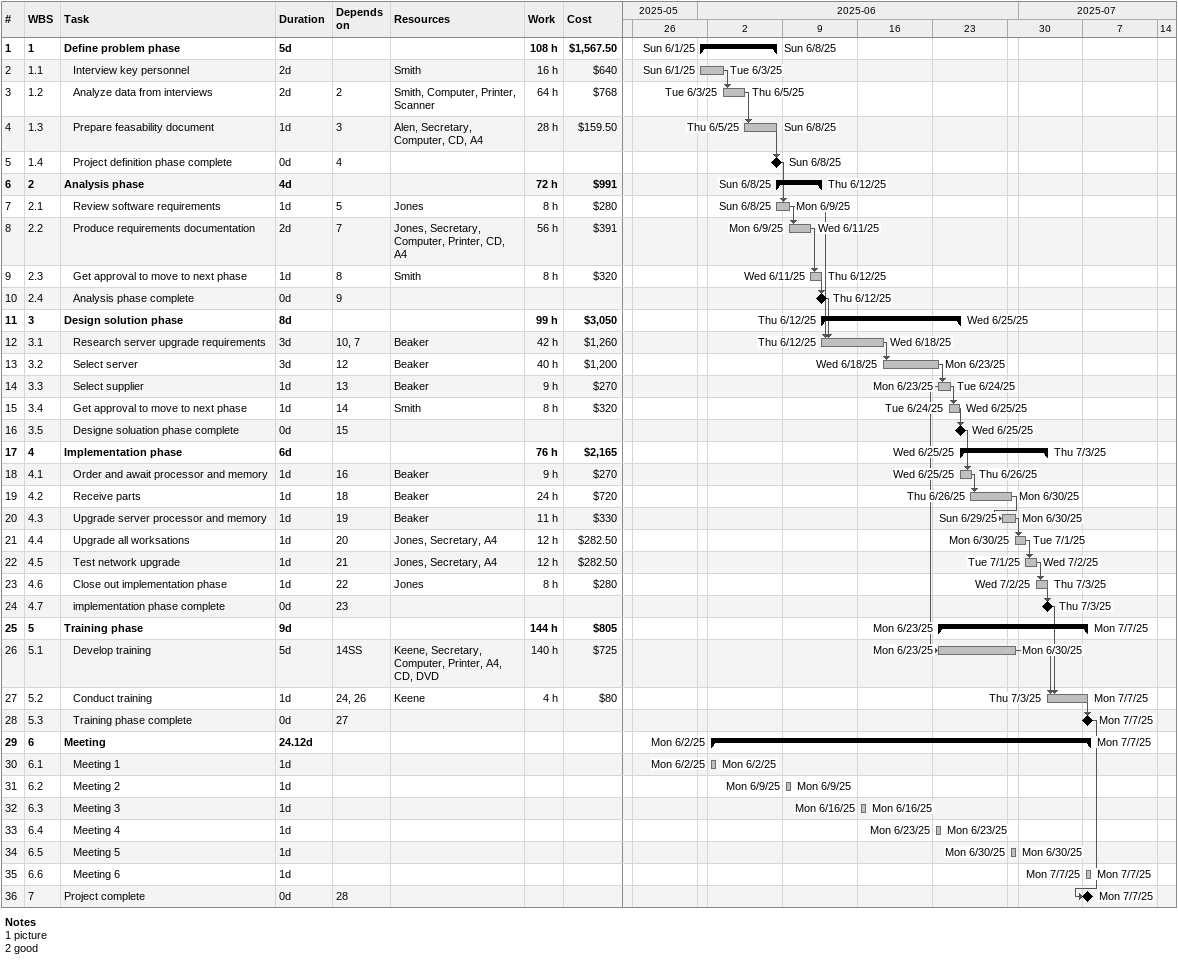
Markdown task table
| ID | WBS | Task | Duration | Start | Finish | Predecessors | Resources | Work (h) | Cost ($) |
|---|---|---|---|---|---|---|---|---|---|
| 1 | 1 | **Define problem phase** | 5d | 2025-06-01 | 2025-06-08 |  |  | 108 | 1567.50 |
| 2 | 1.1 | Interview key personnel | 2d | 2025-06-01 | 2025-06-03 |  | Smith | 16 | 640 |
| 3 | 1.2 | Analyze data from interviews | 2d | 2025-06-03 | 2025-06-05 | 2 | Smith, Computer, Printer, Scanner | 64 | 768 |
| 4 | 1.3 | Prepare feasability document | 1d | 2025-06-05 | 2025-06-08 | 3 | Alen, Secretary, Computer, CD, A4 | 28 | 159.50 |
| 5 | 1.4 | Project definition phase complete | 0d | 2025-06-08 | 2025-06-08 | 4 |  |  |  |
| 6 | 2 | **Analysis phase** | 4d | 2025-06-08 | 2025-06-12 |  |  | 72 | 991 |
| 7 | 2.1 | Review software requirements | 1d | 2025-06-08 | 2025-06-09 | 5 | Jones | 8 | 280 |
| 8 | 2.2 | Produce requirements documentation | 2d | 2025-06-09 | 2025-06-11 | 7 | Jones, Secretary, Computer, Printer, CD, A4 | 56 | 391 |
| 9 | 2.3 | Get approval to move to next phase | 1d | 2025-06-11 | 2025-06-12 | 8 | Smith | 8 | 320 |
| 10 | 2.4 | Analysis phase complete | 0d | 2025-06-12 | 2025-06-12 | 9 |  |  |  |
| 11 | 3 | **Design solution phase** | 8d | 2025-06-12 | 2025-06-25 |  |  | 99 | 3050 |
| 12 | 3.1 | Research server upgrade requirements | 3d | 2025-06-12 | 2025-06-18 | 10, 7 | Beaker | 42 | 1260 |
| 13 | 3.2 | Select server | 3d | 2025-06-18 | 2025-06-23 | 12 | Beaker | 40 | 1200 |
| 14 | 3.3 | Select supplier | 1d | 2025-06-23 | 2025-06-24 | 13 | Beaker | 9 | 270 |
| 15 | 3.4 | Get approval to move to next phase | 1d | 2025-06-24 | 2025-06-25 | 14 | Smith | 8 | 320 |
| 16 | 3.5 | Designe soluation phase complete | 0d | 2025-06-25 | 2025-06-25 | 15 |  |  |  |
| 17 | 4 | **Implementation phase** | 6d | 2025-06-25 | 2025-07-03 |  |  | 76 | 2165 |
| 18 | 4.1 | Order and await processor and memory | 1d | 2025-06-25 | 2025-06-26 | 16 | Beaker | 9 | 270 |
| 19 | 4.2 | Receive parts | 1d | 2025-06-26 | 2025-06-30 | 18 | Beaker | 24 | 720 |
| 20 | 4.3 | Upgrade server processor and memory | 1d | 2025-06-29 | 2025-06-30 | 19 | Beaker | 11 | 330 |
| 21 | 4.4 | Upgrade all worksations | 1d | 2025-06-30 | 2025-07-01 | 20 | Jones, Secretary, A4 | 12 | 282.50 |
| 22 | 4.5 | Test network upgrade | 1d | 2025-07-01 | 2025-07-02 | 21 | Jones, Secretary, A4 | 12 | 282.50 |
| 23 | 4.6 | Close out implementation phase | 1d | 2025-07-02 | 2025-07-03 | 22 | Jones | 8 | 280 |
| 24 | 4.7 | implementation phase complete | 0d | 2025-07-03 | 2025-07-03 | 23 |  |  |  |
| 25 | 5 | **Training phase** | 9d | 2025-06-23 | 2025-07-07 |  |  | 144 | 805 |
| 26 | 5.1 | Develop training | 5d | 2025-06-23 | 2025-06-30 | 14SS | Keene, Secretary, Computer, Printer, A4, CD, DVD | 140 | 725 |
| 27 | 5.2 | Conduct training | 1d | 2025-07-03 | 2025-07-07 | 24, 26 | Keene | 4 | 80 |
| 28 | 5.3 | Training phase complete | 0d | 2025-07-07 | 2025-07-07 | 27 |  |  |  |
| 29 | 6 | **Meeting** | 24.12d | 2025-06-02 | 2025-07-07 |  |  |  |  |
| 30 | 6.1 | Meeting 1 | 1d | 2025-06-02 | 2025-06-02 |  |  |  |  |
| 31 | 6.2 | Meeting 2 | 1d | 2025-06-09 | 2025-06-09 |  |  |  |  |
| 32 | 6.3 | Meeting 3 | 1d | 2025-06-16 | 2025-06-16 |  |  |  |  |
| 33 | 6.4 | Meeting 4 | 1d | 2025-06-23 | 2025-06-23 |  |  |  |  |
| 34 | 6.5 | Meeting 5 | 1d | 2025-06-30 | 2025-06-30 |  |  |  |  |
| 35 | 6.6 | Meeting 6 | 1d | 2025-07-07 | 2025-07-07 |  |  |  |  |
| 36 | 7 | Project complete | 0d | 2025-07-07 | 2025-07-07 | 28 |  |  |  |

Notes
- 1: picture
- 2: good
